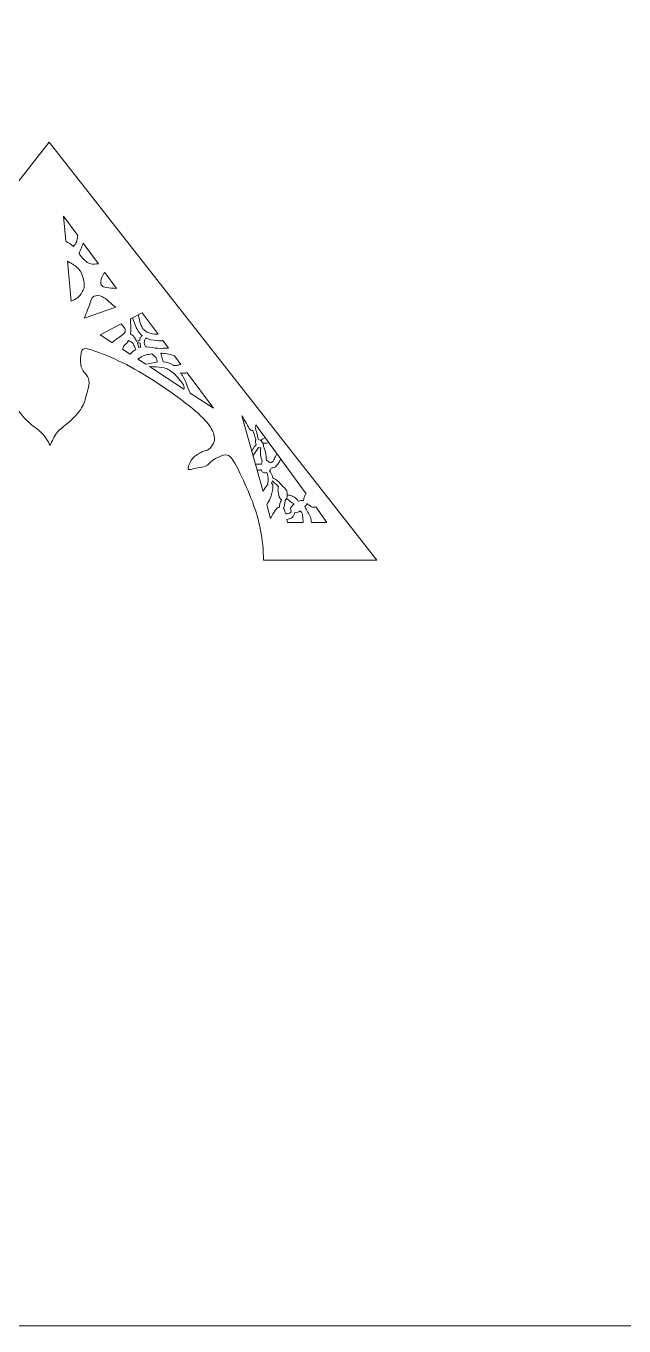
# Model space of a CAD drawing. Header units: centimetres. Extents: x -61 to 61, y -26 to 26.
# Drawn here: x 24.49 to 26.343, y -12.531 to -8.502 of the extents above; entities that cross this region are included whole.
import ezdxf

# ---------------------------------------------------------------- set-up
doc = ezdxf.new("R2010")
doc.units = ezdxf.units.CM
doc.header["$MEASUREMENT"] = 0
doc.layers.add('layer 1', color=7, linetype='Continuous')

msp = doc.modelspace()

# ---------------------------------------------------------------- linework, layer by layer
at = {"layer": 'layer 1', "color": 242, "lineweight": 9}
for points, knots in [([(24.49175, -4.98337), (24.49175, -4.98337), (21.06007, -9.36096), (21.06007, -9.36096), (21.06007, -9.36096), (21.06007, -9.36096), (18.26633, -10.98881), (18.26633, -10.98881), (18.26633, -10.98881), (18.26633, -10.98881), (22.44592, -10.93379), (22.44592, -10.93379), (22.44592, -10.93379), (22.44592, -10.93379), (22.51053, -10.8953), (22.51053, -10.8953), (22.51053, -10.8953), (22.51053, -10.8953), (22.45072, -10.85062), (22.45072, -10.85062), (22.45072, -10.85062), (22.45072, -10.85062), (22.1125, -10.8506), (22.1125, -10.8506), (22.1125, -10.8506), (22.1125, -10.8506), (22.12349, -9.84967), (22.12349, -9.84967), (22.12349, -9.84967), (22.12349, -9.84967), (22.2376, -9.84829), (22.2376, -9.84829), (22.2376, -9.84829), (22.2376, -9.84829), (22.24035, -9.78779), (22.24035, -9.78779), (22.24035, -9.78779), (22.24035, -9.78779), (22.33797, -9.78917), (22.33797, -9.78917), (22.33797, -9.78917), (22.33797, -9.78917), (22.38059, -9.81804), (22.38059, -9.81804), (22.38059, -9.81804), (22.38059, -9.81804), (22.48508, -9.81529), (22.48508, -9.81529), (22.48508, -9.81529), (22.48508, -9.81529), (22.57307, -9.76442), (22.57307, -9.76442), (22.57307, -9.76442), (22.57307, -9.76442), (22.49196, -9.69155), (22.49196, -9.69155), (22.49196, -9.69155), (22.49196, -9.69155), (22.39846, -9.69292), (22.39846, -9.69292), (22.39846, -9.69292), (22.39846, -9.69292), (22.34622, -9.71767), (22.34622, -9.71767), (22.34622, -9.71767), (22.34622, -9.71767), (22.24172, -9.71767), (22.24172, -9.71767), (22.24172, -9.71767), (22.24172, -9.71767), (22.24999, -9.24333), (22.24999, -9.24333)], [0, 0, 0, 0, 0.0526316, 0.0526316, 0.0526316, 0.0526316, 0.1052632, 0.1052632, 0.1052632, 0.1052632, 0.1578947, 0.1578947, 0.1578947, 0.1578947, 0.2105263, 0.2105263, 0.2105263, 0.2105263, 0.2631579, 0.2631579, 0.2631579, 0.2631579, 0.3157895, 0.3157895, 0.3157895, 0.3157895, 0.3684211, 0.3684211, 0.3684211, 0.3684211, 0.4210526, 0.4210526, 0.4210526, 0.4210526, 0.4736842, 0.4736842, 0.4736842, 0.4736842, 0.5263158, 0.5263158, 0.5263158, 0.5263158, 0.5789474, 0.5789474, 0.5789474, 0.5789474, 0.6315789, 0.6315789, 0.6315789, 0.6315789, 0.6842105, 0.6842105, 0.6842105, 0.6842105, 0.7368421, 0.7368421, 0.7368421, 0.7368421, 0.7894737, 0.7894737, 0.7894737, 0.7894737, 0.8421053, 0.8421053, 0.8421053, 0.8421053, 0.8947368, 0.8947368, 0.8947368, 0.8947368, 1, 1, 1, 1]), ([(24.49175, -4.98337), (24.49175, -4.98337), (27.92343, -9.36096), (27.92343, -9.36096), (27.92343, -9.36096), (27.92343, -9.36096), (30.71717, -10.98881), (30.71717, -10.98881), (30.71717, -10.98881), (30.71717, -10.98881), (26.53758, -10.93379), (26.53758, -10.93379), (26.53758, -10.93379), (26.53758, -10.93379), (26.47297, -10.8953), (26.47297, -10.8953), (26.47297, -10.8953), (26.47297, -10.8953), (26.53278, -10.85062), (26.53278, -10.85062), (26.53278, -10.85062), (26.53278, -10.85062), (26.871, -10.8506), (26.871, -10.8506), (26.871, -10.8506), (26.871, -10.8506), (26.86001, -9.84967), (26.86001, -9.84967), (26.86001, -9.84967), (26.86001, -9.84967), (26.7459, -9.84829), (26.7459, -9.84829), (26.7459, -9.84829), (26.7459, -9.84829), (26.74315, -9.78779), (26.74315, -9.78779), (26.74315, -9.78779), (26.74315, -9.78779), (26.64553, -9.78917), (26.64553, -9.78917), (26.64553, -9.78917), (26.64553, -9.78917), (26.60291, -9.81804), (26.60291, -9.81804), (26.60291, -9.81804), (26.60291, -9.81804), (26.49842, -9.81529), (26.49842, -9.81529), (26.49842, -9.81529), (26.49842, -9.81529), (26.41043, -9.76442), (26.41043, -9.76442), (26.41043, -9.76442), (26.41043, -9.76442), (26.49155, -9.69155), (26.49155, -9.69155), (26.49155, -9.69155), (26.49155, -9.69155), (26.58504, -9.69292), (26.58504, -9.69292), (26.58504, -9.69292), (26.58504, -9.69292), (26.63728, -9.71767), (26.63728, -9.71767), (26.63728, -9.71767), (26.63728, -9.71767), (26.74178, -9.71767), (26.74178, -9.71767), (26.74178, -9.71767), (26.74178, -9.71767), (26.73351, -9.24333), (26.73351, -9.24333)], [0, 0, 0, 0, 0.0526316, 0.0526316, 0.0526316, 0.0526316, 0.1052632, 0.1052632, 0.1052632, 0.1052632, 0.1578947, 0.1578947, 0.1578947, 0.1578947, 0.2105263, 0.2105263, 0.2105263, 0.2105263, 0.2631579, 0.2631579, 0.2631579, 0.2631579, 0.3157895, 0.3157895, 0.3157895, 0.3157895, 0.3684211, 0.3684211, 0.3684211, 0.3684211, 0.4210526, 0.4210526, 0.4210526, 0.4210526, 0.4736842, 0.4736842, 0.4736842, 0.4736842, 0.5263158, 0.5263158, 0.5263158, 0.5263158, 0.5789474, 0.5789474, 0.5789474, 0.5789474, 0.6315789, 0.6315789, 0.6315789, 0.6315789, 0.6842105, 0.6842105, 0.6842105, 0.6842105, 0.7368421, 0.7368421, 0.7368421, 0.7368421, 0.7894737, 0.7894737, 0.7894737, 0.7894737, 0.8421053, 0.8421053, 0.8421053, 0.8421053, 0.8947368, 0.8947368, 0.8947368, 0.8947368, 1, 1, 1, 1]), ([(22.24999, -9.24333), (22.26465, -9.13792), (22.27931, -9.03251), (22.30498, -8.93214), (22.30498, -8.93214), (22.33064, -8.83178), (22.3673, -8.73645), (22.40947, -8.63746), (22.40947, -8.63746), (22.45163, -8.53847), (22.4993, -8.43582), (22.53596, -8.3689), (22.53596, -8.3689), (22.57262, -8.302), (22.59828, -8.27083), (22.62578, -8.26166), (22.62578, -8.26166), (22.65328, -8.2525), (22.68261, -8.26533), (22.71011, -8.27816), (22.71011, -8.27816), (22.73761, -8.291), (22.76327, -8.30383), (22.78619, -8.32216), (22.78619, -8.32216), (22.8091, -8.34049), (22.82927, -8.36432), (22.85402, -8.37624), (22.85402, -8.37624), (22.87876, -8.38815), (22.90809, -8.38815), (22.93926, -8.39457), (22.93926, -8.39457), (22.97042, -8.40099), (23.00342, -8.41382), (23.02084, -8.41382), (23.02084, -8.41382), (23.03825, -8.41382), (23.04008, -8.40099), (23.03367, -8.37807), (23.03367, -8.37807), (23.02725, -8.35516), (23.01258, -8.32216), (22.98692, -8.29374), (22.98692, -8.29374), (22.96125, -8.26533), (22.92459, -8.2415), (22.89435, -8.22867), (22.89435, -8.22867), (22.8641, -8.21584), (22.84026, -8.214), (22.8201, -8.20025), (22.8201, -8.20025), (22.79993, -8.1865), (22.78343, -8.16084), (22.77244, -8.13793), (22.77244, -8.13793), (22.76144, -8.11501), (22.75594, -8.09485), (22.76327, -8.06093), (22.76327, -8.06093), (22.77061, -8.02702), (22.79077, -7.97935), (22.83843, -7.92161), (22.83843, -7.92161), (22.88609, -7.86386), (22.96125, -7.79604), (23.06391, -7.7163), (23.06391, -7.7163), (23.16657, -7.63656), (23.29673, -7.5449), (23.41955, -7.46699), (23.41955, -7.46699), (23.54237, -7.38908), (23.65786, -7.32491), (23.76876, -7.27267), (23.76876, -7.27267), (23.87967, -7.22043), (23.98599, -7.1801), (24.05015, -7.15993), (24.05015, -7.15993), (24.11431, -7.13977), (24.13631, -7.13977), (24.14915, -7.16543), (24.14915, -7.16543), (24.16198, -7.1911), (24.16564, -7.24242), (24.16381, -7.28276), (24.16381, -7.28276), (24.16198, -7.32308), (24.15465, -7.35241), (24.13723, -7.379), (24.13723, -7.379), (24.11982, -7.40558), (24.09232, -7.42941), (24.08132, -7.45874), (24.08132, -7.45874), (24.07032, -7.48807), (24.07582, -7.5229), (24.08224, -7.55223), (24.08224, -7.55223), (24.08865, -7.58156), (24.09598, -7.60539), (24.10424, -7.63931), (24.10424, -7.63931), (24.11248, -7.67322), (24.12165, -7.71721), (24.15341, -7.77015), (24.15341, -7.77015), (24.18518, -7.82309), (24.23953, -7.88498), (24.28818, -7.92824), (24.28818, -7.92824), (24.33683, -7.9715), (24.37976, -7.99613), (24.41446, -8.0321), (24.41446, -8.0321), (24.44915, -8.06807), (24.47559, -8.11536), (24.50204, -8.16266)], [0, 0, 0, 0, 0.0322581, 0.0322581, 0.0322581, 0.0322581, 0.0645161, 0.0645161, 0.0645161, 0.0645161, 0.0967742, 0.0967742, 0.0967742, 0.0967742, 0.1290323, 0.1290323, 0.1290323, 0.1290323, 0.1612903, 0.1612903, 0.1612903, 0.1612903, 0.1935484, 0.1935484, 0.1935484, 0.1935484, 0.2258065, 0.2258065, 0.2258065, 0.2258065, 0.2580645, 0.2580645, 0.2580645, 0.2580645, 0.2903226, 0.2903226, 0.2903226, 0.2903226, 0.3225806, 0.3225806, 0.3225806, 0.3225806, 0.3548387, 0.3548387, 0.3548387, 0.3548387, 0.3870968, 0.3870968, 0.3870968, 0.3870968, 0.4193548, 0.4193548, 0.4193548, 0.4193548, 0.4516129, 0.4516129, 0.4516129, 0.4516129, 0.483871, 0.483871, 0.483871, 0.483871, 0.516129, 0.516129, 0.516129, 0.516129, 0.5483871, 0.5483871, 0.5483871, 0.5483871, 0.5806452, 0.5806452, 0.5806452, 0.5806452, 0.6129032, 0.6129032, 0.6129032, 0.6129032, 0.6451613, 0.6451613, 0.6451613, 0.6451613, 0.6774194, 0.6774194, 0.6774194, 0.6774194, 0.7096774, 0.7096774, 0.7096774, 0.7096774, 0.7419355, 0.7419355, 0.7419355, 0.7419355, 0.7741935, 0.7741935, 0.7741935, 0.7741935, 0.8064516, 0.8064516, 0.8064516, 0.8064516, 0.8387097, 0.8387097, 0.8387097, 0.8387097, 0.8709677, 0.8709677, 0.8709677, 0.8709677, 0.9032258, 0.9032258, 0.9032258, 0.9032258, 0.9354839, 0.9354839, 0.9354839, 0.9354839, 1, 1, 1, 1]), ([(26.73351, -9.24333), (26.71885, -9.13792), (26.70419, -9.03251), (26.67852, -8.93214), (26.67852, -8.93214), (26.65286, -8.83178), (26.6162, -8.73645), (26.57403, -8.63746), (26.57403, -8.63746), (26.53187, -8.53847), (26.4842, -8.43582), (26.44754, -8.3689), (26.44754, -8.3689), (26.41088, -8.302), (26.38522, -8.27083), (26.35772, -8.26166), (26.35772, -8.26166), (26.33022, -8.2525), (26.30089, -8.26533), (26.27339, -8.27816), (26.27339, -8.27816), (26.24589, -8.291), (26.22023, -8.30383), (26.19731, -8.32216), (26.19731, -8.32216), (26.1744, -8.34049), (26.15423, -8.36432), (26.12948, -8.37624), (26.12948, -8.37624), (26.10474, -8.38815), (26.07541, -8.38815), (26.04424, -8.39457), (26.04424, -8.39457), (26.01308, -8.40099), (25.98008, -8.41382), (25.96266, -8.41382), (25.96266, -8.41382), (25.94525, -8.41382), (25.94342, -8.40099), (25.94983, -8.37807), (25.94983, -8.37807), (25.95625, -8.35516), (25.97092, -8.32216), (25.99658, -8.29374), (25.99658, -8.29374), (26.02225, -8.26533), (26.05891, -8.2415), (26.08915, -8.22867), (26.08915, -8.22867), (26.1194, -8.21584), (26.14324, -8.214), (26.1634, -8.20025), (26.1634, -8.20025), (26.18357, -8.1865), (26.20007, -8.16084), (26.21106, -8.13793), (26.21106, -8.13793), (26.22206, -8.11501), (26.22756, -8.09485), (26.22023, -8.06093), (26.22023, -8.06093), (26.2129, -8.02702), (26.19273, -7.97935), (26.14507, -7.92161), (26.14507, -7.92161), (26.09741, -7.86386), (26.02225, -7.79604), (25.91959, -7.7163), (25.91959, -7.7163), (25.81693, -7.63656), (25.68677, -7.5449), (25.56395, -7.46699), (25.56395, -7.46699), (25.44113, -7.38908), (25.32564, -7.32491), (25.21474, -7.27267), (25.21474, -7.27267), (25.10383, -7.22043), (24.99751, -7.1801), (24.93335, -7.15993), (24.93335, -7.15993), (24.86919, -7.13977), (24.84719, -7.13977), (24.83435, -7.16543), (24.83435, -7.16543), (24.82152, -7.1911), (24.81786, -7.24242), (24.81969, -7.28276), (24.81969, -7.28276), (24.82152, -7.32308), (24.82885, -7.35241), (24.84627, -7.379), (24.84627, -7.379), (24.86369, -7.40558), (24.89118, -7.42941), (24.90218, -7.45874), (24.90218, -7.45874), (24.91318, -7.48807), (24.90768, -7.5229), (24.90126, -7.55223), (24.90126, -7.55223), (24.89485, -7.58156), (24.88752, -7.60539), (24.87926, -7.63931), (24.87926, -7.63931), (24.87102, -7.67322), (24.86185, -7.71721), (24.82999, -7.76809), (24.82999, -7.76809), (24.79813, -7.81895), (24.74358, -7.87669), (24.69454, -7.91973), (24.69454, -7.91973), (24.64551, -7.96276), (24.60199, -7.99108), (24.57082, -8.02912), (24.57082, -8.02912), (24.53966, -8.06716), (24.52086, -8.11491), (24.50204, -8.16266)], [0, 0, 0, 0, 0.0322581, 0.0322581, 0.0322581, 0.0322581, 0.0645161, 0.0645161, 0.0645161, 0.0645161, 0.0967742, 0.0967742, 0.0967742, 0.0967742, 0.1290323, 0.1290323, 0.1290323, 0.1290323, 0.1612903, 0.1612903, 0.1612903, 0.1612903, 0.1935484, 0.1935484, 0.1935484, 0.1935484, 0.2258065, 0.2258065, 0.2258065, 0.2258065, 0.2580645, 0.2580645, 0.2580645, 0.2580645, 0.2903226, 0.2903226, 0.2903226, 0.2903226, 0.3225806, 0.3225806, 0.3225806, 0.3225806, 0.3548387, 0.3548387, 0.3548387, 0.3548387, 0.3870968, 0.3870968, 0.3870968, 0.3870968, 0.4193548, 0.4193548, 0.4193548, 0.4193548, 0.4516129, 0.4516129, 0.4516129, 0.4516129, 0.483871, 0.483871, 0.483871, 0.483871, 0.516129, 0.516129, 0.516129, 0.516129, 0.5483871, 0.5483871, 0.5483871, 0.5483871, 0.5806452, 0.5806452, 0.5806452, 0.5806452, 0.6129032, 0.6129032, 0.6129032, 0.6129032, 0.6451613, 0.6451613, 0.6451613, 0.6451613, 0.6774194, 0.6774194, 0.6774194, 0.6774194, 0.7096774, 0.7096774, 0.7096774, 0.7096774, 0.7419355, 0.7419355, 0.7419355, 0.7419355, 0.7741935, 0.7741935, 0.7741935, 0.7741935, 0.8064516, 0.8064516, 0.8064516, 0.8064516, 0.8387097, 0.8387097, 0.8387097, 0.8387097, 0.8709677, 0.8709677, 0.8709677, 0.8709677, 0.9032258, 0.9032258, 0.9032258, 0.9032258, 0.9354839, 0.9354839, 0.9354839, 0.9354839, 1, 1, 1, 1]), ([(24.65006, -9.15205), (24.65006, -9.15205), (24.6057, -9.0917), (24.6057, -9.0917), (24.6057, -9.0917), (24.6057, -9.0917), (24.61264, -9.16956), (24.61264, -9.16956)], [0, 0, 0, 0, 0.3333333, 0.3333333, 0.3333333, 0.3333333, 1, 1, 1, 1]), ([(24.78466, -9.4252), (24.78466, -9.4252), (24.71958, -9.45937), (24.71958, -9.45937), (24.71958, -9.45937), (24.71958, -9.45937), (24.75589, -9.4829), (24.75589, -9.4829)], [0, 0, 0, 0, 0.3333333, 0.3333333, 0.3333333, 0.3333333, 1, 1, 1, 1]), ([(24.89891, -9.45686), (24.89891, -9.45686), (24.84973, -9.39104), (24.84973, -9.39104), (24.84973, -9.39104), (24.84973, -9.39104), (24.81304, -9.4103), (24.81304, -9.4103)], [0, 0, 0, 0, 0.3333333, 0.3333333, 0.3333333, 0.3333333, 1, 1, 1, 1]), ([(23.89864, -10.1225), (23.90298, -10.09131), (23.90731, -10.06013), (23.91491, -10.03044), (23.91491, -10.03044), (23.9225, -10.00075), (23.93334, -9.97255), (23.94582, -9.94327), (23.94582, -9.94327), (23.95829, -9.91399), (23.97239, -9.88362), (23.98323, -9.86383), (23.98323, -9.86383), (23.99408, -9.84403), (24.00167, -9.83481), (24.0098, -9.8321), (24.0098, -9.8321), (24.01794, -9.82939), (24.02662, -9.83319), (24.03475, -9.83698), (24.03475, -9.83698), (24.04288, -9.84078), (24.05048, -9.84457), (24.05726, -9.85), (24.05726, -9.85), (24.06403, -9.85542), (24.07, -9.86247), (24.07732, -9.866), (24.07732, -9.866), (24.08464, -9.86952), (24.09332, -9.86952), (24.10254, -9.87142), (24.10254, -9.87142), (24.11175, -9.87332), (24.12152, -9.87711), (24.12667, -9.87711), (24.12667, -9.87711), (24.13182, -9.87711), (24.13236, -9.87332), (24.13046, -9.86654), (24.13046, -9.86654), (24.12857, -9.85976), (24.12423, -9.85), (24.11664, -9.84159), (24.11664, -9.84159), (24.10904, -9.83319), (24.0982, -9.82614), (24.08925, -9.82234), (24.08925, -9.82234), (24.0803, -9.81855), (24.07325, -9.818), (24.06729, -9.81394), (24.06729, -9.81394), (24.06132, -9.80987), (24.05644, -9.80228), (24.05319, -9.7955), (24.05319, -9.7955), (24.04993, -9.78872), (24.04831, -9.78276), (24.05048, -9.77272), (24.05048, -9.77272), (24.05265, -9.76269), (24.05861, -9.74859), (24.07271, -9.73151), (24.07271, -9.73151), (24.08681, -9.71443), (24.10904, -9.69436), (24.13941, -9.67077), (24.13941, -9.67077), (24.16978, -9.64718), (24.20828, -9.62007), (24.24461, -9.59702), (24.24461, -9.59702), (24.28095, -9.57398), (24.31511, -9.555), (24.34792, -9.53954), (24.34792, -9.53954), (24.38073, -9.52409), (24.41218, -9.51216), (24.43116, -9.50619), (24.43116, -9.50619), (24.45014, -9.50023), (24.45665, -9.50023), (24.46044, -9.50782), (24.46044, -9.50782), (24.46424, -9.51541), (24.46532, -9.53059), (24.46478, -9.54252), (24.46478, -9.54252), (24.46424, -9.55445), (24.46207, -9.56313), (24.45692, -9.57099), (24.45692, -9.57099), (24.45177, -9.57886), (24.44363, -9.58591), (24.44038, -9.59458), (24.44038, -9.59458), (24.43712, -9.60326), (24.43875, -9.61356), (24.44065, -9.62224), (24.44065, -9.62224), (24.44255, -9.63092), (24.44472, -9.63797), (24.44716, -9.648), (24.44716, -9.648), (24.4496, -9.65803), (24.45231, -9.67104), (24.4617, -9.68671), (24.4617, -9.68671), (24.4711, -9.70237), (24.48718, -9.72067), (24.50157, -9.73347), (24.50157, -9.73347), (24.51596, -9.74627), (24.52866, -9.75355), (24.53893, -9.76419), (24.53893, -9.76419), (24.54919, -9.77483), (24.55701, -9.78882), (24.56484, -9.80282)], [0, 0, 0, 0, 0.0322581, 0.0322581, 0.0322581, 0.0322581, 0.0645161, 0.0645161, 0.0645161, 0.0645161, 0.0967742, 0.0967742, 0.0967742, 0.0967742, 0.1290323, 0.1290323, 0.1290323, 0.1290323, 0.1612903, 0.1612903, 0.1612903, 0.1612903, 0.1935484, 0.1935484, 0.1935484, 0.1935484, 0.2258065, 0.2258065, 0.2258065, 0.2258065, 0.2580645, 0.2580645, 0.2580645, 0.2580645, 0.2903226, 0.2903226, 0.2903226, 0.2903226, 0.3225806, 0.3225806, 0.3225806, 0.3225806, 0.3548387, 0.3548387, 0.3548387, 0.3548387, 0.3870968, 0.3870968, 0.3870968, 0.3870968, 0.4193548, 0.4193548, 0.4193548, 0.4193548, 0.4516129, 0.4516129, 0.4516129, 0.4516129, 0.483871, 0.483871, 0.483871, 0.483871, 0.516129, 0.516129, 0.516129, 0.516129, 0.5483871, 0.5483871, 0.5483871, 0.5483871, 0.5806452, 0.5806452, 0.5806452, 0.5806452, 0.6129032, 0.6129032, 0.6129032, 0.6129032, 0.6451613, 0.6451613, 0.6451613, 0.6451613, 0.6774194, 0.6774194, 0.6774194, 0.6774194, 0.7096774, 0.7096774, 0.7096774, 0.7096774, 0.7419355, 0.7419355, 0.7419355, 0.7419355, 0.7741935, 0.7741935, 0.7741935, 0.7741935, 0.8064516, 0.8064516, 0.8064516, 0.8064516, 0.8387097, 0.8387097, 0.8387097, 0.8387097, 0.8709677, 0.8709677, 0.8709677, 0.8709677, 0.9032258, 0.9032258, 0.9032258, 0.9032258, 0.9354839, 0.9354839, 0.9354839, 0.9354839, 1, 1, 1, 1]), ([(25.22494, -10.1225), (25.2206, -10.09131), (25.21627, -10.06013), (25.20867, -10.03044), (25.20867, -10.03044), (25.20108, -10.00075), (25.19024, -9.97255), (25.17777, -9.94327), (25.17777, -9.94327), (25.16529, -9.91399), (25.15119, -9.88362), (25.14035, -9.86383), (25.14035, -9.86383), (25.1295, -9.84403), (25.12191, -9.83481), (25.11378, -9.8321), (25.11378, -9.8321), (25.10564, -9.82939), (25.09697, -9.83319), (25.08883, -9.83698), (25.08883, -9.83698), (25.0807, -9.84078), (25.0731, -9.84457), (25.06632, -9.85), (25.06632, -9.85), (25.05955, -9.85542), (25.05358, -9.86247), (25.04626, -9.866), (25.04626, -9.866), (25.03894, -9.86952), (25.03026, -9.86952), (25.02104, -9.87142), (25.02104, -9.87142), (25.01183, -9.87332), (25.00206, -9.87711), (24.99691, -9.87711), (24.99691, -9.87711), (24.99176, -9.87711), (24.99122, -9.87332), (24.99312, -9.86654), (24.99312, -9.86654), (24.99502, -9.85976), (24.99935, -9.85), (25.00695, -9.84159), (25.00695, -9.84159), (25.01454, -9.83319), (25.02538, -9.82614), (25.03433, -9.82234), (25.03433, -9.82234), (25.04328, -9.81855), (25.05033, -9.818), (25.05629, -9.81394), (25.05629, -9.81394), (25.06226, -9.80987), (25.06714, -9.80228), (25.07039, -9.7955), (25.07039, -9.7955), (25.07365, -9.78872), (25.07527, -9.78276), (25.0731, -9.77272), (25.0731, -9.77272), (25.07093, -9.76269), (25.06497, -9.74859), (25.05087, -9.73151), (25.05087, -9.73151), (25.03677, -9.71443), (25.01454, -9.69436), (24.98417, -9.67077), (24.98417, -9.67077), (24.9538, -9.64718), (24.9153, -9.62007), (24.87897, -9.59702), (24.87897, -9.59702), (24.84263, -9.57398), (24.80847, -9.555), (24.77566, -9.53954), (24.77566, -9.53954), (24.74285, -9.52409), (24.7114, -9.51216), (24.69242, -9.50619), (24.69242, -9.50619), (24.67344, -9.50023), (24.66693, -9.50023), (24.66314, -9.50782), (24.66314, -9.50782), (24.65934, -9.51541), (24.65826, -9.53059), (24.6588, -9.54252), (24.6588, -9.54252), (24.65934, -9.55445), (24.66151, -9.56313), (24.66666, -9.57099), (24.66666, -9.57099), (24.67182, -9.57886), (24.67995, -9.58591), (24.6832, -9.59458), (24.6832, -9.59458), (24.68646, -9.60326), (24.68483, -9.61356), (24.68293, -9.62224), (24.68293, -9.62224), (24.68103, -9.63092), (24.67886, -9.63797), (24.67642, -9.648), (24.67642, -9.648), (24.67398, -9.65803), (24.67127, -9.67104), (24.66185, -9.68609), (24.66185, -9.68609), (24.65242, -9.70114), (24.63628, -9.71822), (24.62178, -9.73095), (24.62178, -9.73095), (24.60727, -9.74368), (24.5944, -9.75206), (24.58518, -9.76331), (24.58518, -9.76331), (24.57596, -9.77456), (24.5704, -9.78869), (24.56484, -9.80282)], [0, 0, 0, 0, 0.0322581, 0.0322581, 0.0322581, 0.0322581, 0.0645161, 0.0645161, 0.0645161, 0.0645161, 0.0967742, 0.0967742, 0.0967742, 0.0967742, 0.1290323, 0.1290323, 0.1290323, 0.1290323, 0.1612903, 0.1612903, 0.1612903, 0.1612903, 0.1935484, 0.1935484, 0.1935484, 0.1935484, 0.2258065, 0.2258065, 0.2258065, 0.2258065, 0.2580645, 0.2580645, 0.2580645, 0.2580645, 0.2903226, 0.2903226, 0.2903226, 0.2903226, 0.3225806, 0.3225806, 0.3225806, 0.3225806, 0.3548387, 0.3548387, 0.3548387, 0.3548387, 0.3870968, 0.3870968, 0.3870968, 0.3870968, 0.4193548, 0.4193548, 0.4193548, 0.4193548, 0.4516129, 0.4516129, 0.4516129, 0.4516129, 0.483871, 0.483871, 0.483871, 0.483871, 0.516129, 0.516129, 0.516129, 0.516129, 0.5483871, 0.5483871, 0.5483871, 0.5483871, 0.5806452, 0.5806452, 0.5806452, 0.5806452, 0.6129032, 0.6129032, 0.6129032, 0.6129032, 0.6451613, 0.6451613, 0.6451613, 0.6451613, 0.6774194, 0.6774194, 0.6774194, 0.6774194, 0.7096774, 0.7096774, 0.7096774, 0.7096774, 0.7419355, 0.7419355, 0.7419355, 0.7419355, 0.7741935, 0.7741935, 0.7741935, 0.7741935, 0.8064516, 0.8064516, 0.8064516, 0.8064516, 0.8387097, 0.8387097, 0.8387097, 0.8387097, 0.8709677, 0.8709677, 0.8709677, 0.8709677, 0.9032258, 0.9032258, 0.9032258, 0.9032258, 0.9354839, 0.9354839, 0.9354839, 0.9354839, 1, 1, 1, 1]), ([(24.99812, -9.6399), (24.99812, -9.6399), (25.07098, -9.68713), (25.07098, -9.68713), (25.07098, -9.68713), (25.07098, -9.68713), (24.98853, -9.57678), (24.98853, -9.57678)], [0, 0, 0, 0, 0.3333333, 0.3333333, 0.3333333, 0.3333333, 1, 1, 1, 1]), ([(25.3873, -9.99275), (25.3873, -9.99275), (25.42211, -10.04043), (25.42211, -10.04043), (25.42211, -10.04043), (25.42211, -10.04043), (25.37424, -10.04043), (25.37424, -10.04043)], [0, 0, 0, 0, 0.3333333, 0.3333333, 0.3333333, 0.3333333, 1, 1, 1, 1])]:
    msp.add_open_spline(points, degree=3, knots=knots, dxfattribs=at)
for points in [[(24.56179, -8.86233), (24.56179, -8.86233), (23.54664, -10.15729), (23.54664, -10.15729)], [(24.56179, -8.86233), (24.56179, -8.86233), (25.57694, -10.15729), (25.57694, -10.15729)], [(24.71395, -9.23898), (24.71395, -9.23898), (24.66692, -9.17499), (24.66692, -9.17499)], [(24.61817, -9.2316), (24.61817, -9.2316), (24.6292, -9.35534), (24.6292, -9.35534)], [(24.77011, -9.3154), (24.77011, -9.3154), (24.73397, -9.26623), (24.73397, -9.26623)], [(24.67034, -9.40809), (24.67034, -9.40809), (24.76843, -9.37413), (24.76843, -9.37413)], [(24.78862, -9.50411), (24.78862, -9.50411), (24.8122, -9.5194), (24.8122, -9.5194)], [(24.93144, -9.50039), (24.93144, -9.50039), (24.91361, -9.47653), (24.91361, -9.47653)], [(24.83644, -9.53511), (24.83644, -9.53511), (24.86044, -9.55067), (24.86044, -9.55067)], [(24.96925, -9.55098), (24.96925, -9.55098), (24.94946, -9.5245), (24.94946, -9.5245)], [(24.87184, -9.55805), (24.87184, -9.55805), (24.979, -9.62751), (24.979, -9.62751)], [(25.22415, -9.94449), (25.22415, -9.94449), (25.15854, -9.7108), (25.15854, -9.7108)], [(25.20183, -9.73868), (25.20183, -9.73868), (25.35729, -9.95164), (25.35729, -9.95164)], [(25.24769, -10.02832), (25.24769, -10.02832), (25.23562, -9.98532), (25.23562, -9.98532)], [(25.34867, -10.04043), (25.34867, -10.04043), (25.29992, -10.04043), (25.29992, -10.04043)], [(25.22555, -10.15729), (25.22555, -10.15729), (25.22494, -10.1225), (25.22494, -10.1225)]]:
    msp.add_open_spline(points, degree=3, dxfattribs=at)
at = {"layer": 'layer 1', "color": 250, "lineweight": 9}
for points in [[(24.63641, -9.18522), (24.62949, -9.17872), (24.62107, -9.17414), (24.61264, -9.16956)], [(24.82959, -9.50458), (24.8238, -9.50868), (24.818, -9.51404), (24.8122, -9.5194)], [(24.83189, -9.47901), (24.83541, -9.47844), (24.83893, -9.47787), (24.84245, -9.4773)], [(24.83447, -9.48466), (24.83617, -9.48884), (24.83783, -9.49393), (24.83949, -9.49902)], [(24.83447, -9.48466), (24.83739, -9.48469), (24.84032, -9.48472), (24.84325, -9.48475)], [(24.84529, -9.49729), (24.84334, -9.4977), (24.84141, -9.49827), (24.83949, -9.49902)], [(24.86044, -9.55067), (24.87278, -9.5481), (24.88513, -9.54554), (24.89639, -9.54422)], [(25.19985, -9.74542), (25.20136, -9.74245), (25.2016, -9.74057), (25.20183, -9.73868)], [(25.19985, -9.74542), (25.20304, -9.75785), (25.20623, -9.77028), (25.20942, -9.78271)], [(25.20202, -9.7852), (25.20046, -9.78854), (25.20091, -9.79491), (25.20322, -9.80026)], [(25.20988, -9.80821), (25.21206, -9.80943), (25.21451, -9.81), (25.21683, -9.81001)], [(25.22165, -9.85191), (25.22109, -9.85408), (25.22029, -9.85712), (25.21961, -9.86054)], [(25.24629, -9.8562), (25.243, -9.85256), (25.23821, -9.85006), (25.2345, -9.84852)], [(25.24457, -9.8803), (25.24662, -9.87807), (25.24817, -9.87535), (25.24912, -9.87251)], [(25.25297, -9.91221), (25.25228, -9.91465), (25.25141, -9.91714), (25.25055, -9.91963)], [(25.25297, -9.91221), (25.25942, -9.91819), (25.26588, -9.92418), (25.27234, -9.93017)], [(25.35366, -9.99253), (25.35725, -9.98839), (25.35899, -9.98493), (25.35933, -9.98158)], [(25.22555, -10.15729), (25.22555, -10.15729), (25.57694, -10.15729), (25.57694, -10.15729)], [(24.33114, -12.53055), (24.33114, -12.53055), (27.25969, -12.53055), (27.25969, -12.53055)]]:
    msp.add_open_spline(points, degree=3, dxfattribs=at)
for points, knots in [([(24.63641, -9.18522), (24.6399, -9.18133), (24.64338, -9.17744), (24.64565, -9.17191), (24.64565, -9.17191), (24.64793, -9.16638), (24.64899, -9.15922), (24.65006, -9.15206)], [0, 0, 0, 0, 0.3333333, 0.3333333, 0.3333333, 0.3333333, 1, 1, 1, 1]), ([(24.65405, -9.20757), (24.65653, -9.20165), (24.65902, -9.19573), (24.66116, -9.1903), (24.66116, -9.1903), (24.66331, -9.18487), (24.66511, -9.17993), (24.66692, -9.175)], [0, 0, 0, 0, 0.3333333, 0.3333333, 0.3333333, 0.3333333, 1, 1, 1, 1]), ([(24.71395, -9.23898), (24.70569, -9.24022), (24.69742, -9.24145), (24.69004, -9.23963), (24.69004, -9.23963), (24.68265, -9.23781), (24.67615, -9.23293), (24.67032, -9.22723), (24.67032, -9.22723), (24.66449, -9.22154), (24.65933, -9.21503), (24.65405, -9.20757)], [0, 0, 0, 0, 0.25, 0.25, 0.25, 0.25, 0.5, 0.5, 0.5, 0.5, 1, 1, 1, 1]), ([(24.6292, -9.35534), (24.63705, -9.35182), (24.64491, -9.34829), (24.65155, -9.34233), (24.65155, -9.34233), (24.65819, -9.33636), (24.66361, -9.32796), (24.66673, -9.32132), (24.66673, -9.32132), (24.66985, -9.31467), (24.67066, -9.30979), (24.67026, -9.30356), (24.67026, -9.30356), (24.66985, -9.29732), (24.66822, -9.28973), (24.66592, -9.28119), (24.66592, -9.28119), (24.66361, -9.27265), (24.66063, -9.26316), (24.65256, -9.25473), (24.65256, -9.25473), (24.64449, -9.24631), (24.63133, -9.23895), (24.62475, -9.23528), (24.62475, -9.23528), (24.61817, -9.2316), (24.61817, -9.2316), (24.61817, -9.2316)], [0, 0, 0, 0, 0.125, 0.125, 0.125, 0.125, 0.25, 0.25, 0.25, 0.25, 0.375, 0.375, 0.375, 0.375, 0.5, 0.5, 0.5, 0.5, 0.625, 0.625, 0.625, 0.625, 0.75, 0.75, 0.75, 0.75, 1, 1, 1, 1]), ([(24.77011, -9.3154), (24.75899, -9.31489), (24.74787, -9.31437), (24.73939, -9.31317), (24.73939, -9.31317), (24.73092, -9.31196), (24.72509, -9.31007), (24.72279, -9.30437), (24.72279, -9.30437), (24.72048, -9.29868), (24.7217, -9.28919), (24.72415, -9.2822), (24.72415, -9.2822), (24.7266, -9.27521), (24.73029, -9.27072), (24.73397, -9.26623)], [0, 0, 0, 0, 0.2, 0.2, 0.2, 0.2, 0.4, 0.4, 0.4, 0.4, 0.6, 0.6, 0.6, 0.6, 1, 1, 1, 1]), ([(24.67034, -9.40809), (24.6737, -9.4), (24.67706, -9.39191), (24.68064, -9.3823), (24.68064, -9.3823), (24.68422, -9.3727), (24.68802, -9.36158), (24.69086, -9.35385), (24.69086, -9.35385), (24.69371, -9.34613), (24.69561, -9.34179), (24.7013, -9.33948), (24.7013, -9.33948), (24.707, -9.33718), (24.71649, -9.33691), (24.72625, -9.34152), (24.72625, -9.34152), (24.73601, -9.34613), (24.74604, -9.35562), (24.75312, -9.36187), (24.75312, -9.36187), (24.76019, -9.36811), (24.76431, -9.37112), (24.76843, -9.37413)], [0, 0, 0, 0, 0.1428571, 0.1428571, 0.1428571, 0.1428571, 0.2857143, 0.2857143, 0.2857143, 0.2857143, 0.4285714, 0.4285714, 0.4285714, 0.4285714, 0.5714286, 0.5714286, 0.5714286, 0.5714286, 0.7142857, 0.7142857, 0.7142857, 0.7142857, 1, 1, 1, 1]), ([(24.78466, -9.4252), (24.78901, -9.43035), (24.79336, -9.43549), (24.79553, -9.4401), (24.79553, -9.4401), (24.79771, -9.4447), (24.79771, -9.44877), (24.79473, -9.45297), (24.79473, -9.45297), (24.79174, -9.45717), (24.78578, -9.46151), (24.78022, -9.46545), (24.78022, -9.46545), (24.77466, -9.46938), (24.76951, -9.4729), (24.76573, -9.47588), (24.76573, -9.47588), (24.76194, -9.47885), (24.75953, -9.48127), (24.7581, -9.48234), (24.7581, -9.48234), (24.75667, -9.48341), (24.75622, -9.48311), (24.75577, -9.48282)], [0, 0, 0, 0, 0.1428571, 0.1428571, 0.1428571, 0.1428571, 0.2857143, 0.2857143, 0.2857143, 0.2857143, 0.4285714, 0.4285714, 0.4285714, 0.4285714, 0.5714286, 0.5714286, 0.5714286, 0.5714286, 0.7142857, 0.7142857, 0.7142857, 0.7142857, 1, 1, 1, 1]), ([(24.81304, -9.4103), (24.81389, -9.42448), (24.81475, -9.43866), (24.81409, -9.45022), (24.81409, -9.45022), (24.81395, -9.4528), (24.81372, -9.45524), (24.81343, -9.45756)], [0, 0, 0, 0, 0.3333333, 0.3333333, 0.3333333, 0.3333333, 1, 1, 1, 1]), ([(24.81948, -9.40692), (24.8247, -9.42169), (24.82991, -9.43645), (24.8374, -9.44776), (24.8374, -9.44776), (24.84109, -9.45334), (24.84534, -9.45809), (24.85015, -9.46201)], [0, 0, 0, 0, 0.3333333, 0.3333333, 0.3333333, 0.3333333, 1, 1, 1, 1]), ([(24.83682, -9.39782), (24.83951, -9.40748), (24.8422, -9.41714), (24.8449, -9.42509), (24.8449, -9.42509), (24.8476, -9.43304), (24.85031, -9.43928), (24.85573, -9.44443), (24.85573, -9.44443), (24.86116, -9.44958), (24.86929, -9.45365), (24.87694, -9.45554), (24.87694, -9.45554), (24.88459, -9.45743), (24.89175, -9.45714), (24.89891, -9.45686)], [0, 0, 0, 0, 0.2, 0.2, 0.2, 0.2, 0.4, 0.4, 0.4, 0.4, 0.6, 0.6, 0.6, 0.6, 1, 1, 1, 1]), ([(24.81343, -9.45756), (24.81652, -9.45883), (24.81962, -9.4601), (24.82226, -9.46284), (24.82226, -9.46284), (24.82489, -9.46558), (24.82706, -9.46978), (24.82903, -9.47351), (24.82903, -9.47351), (24.83003, -9.47541), (24.83098, -9.47718), (24.83189, -9.47901)], [0, 0, 0, 0, 0.25, 0.25, 0.25, 0.25, 0.5, 0.5, 0.5, 0.5, 1, 1, 1, 1]), ([(24.85015, -9.46201), (24.84765, -9.46397), (24.84515, -9.46592), (24.84377, -9.46812), (24.84377, -9.46812), (24.84238, -9.47032), (24.84211, -9.47276), (24.84245, -9.4773)], [0, 0, 0, 0, 0.3333333, 0.3333333, 0.3333333, 0.3333333, 1, 1, 1, 1]), ([(24.80733, -9.47738), (24.8034, -9.48402), (24.79771, -9.48836), (24.7943, -9.49243), (24.7943, -9.49243), (24.79088, -9.4965), (24.78975, -9.50031), (24.78862, -9.50411)], [0, 0, 0, 0, 0.3333333, 0.3333333, 0.3333333, 0.3333333, 1, 1, 1, 1]), ([(24.80733, -9.47738), (24.81111, -9.47909), (24.81488, -9.48081), (24.81772, -9.48295), (24.81772, -9.48295), (24.82055, -9.4851), (24.82245, -9.48768), (24.82427, -9.49135), (24.82427, -9.49135), (24.8261, -9.49503), (24.82784, -9.4998), (24.82959, -9.50458)], [0, 0, 0, 0, 0.25, 0.25, 0.25, 0.25, 0.5, 0.5, 0.5, 0.5, 1, 1, 1, 1]), ([(24.84325, -9.48475), (24.84361, -9.48755), (24.84401, -9.49026), (24.84431, -9.49217), (24.84431, -9.49217), (24.84489, -9.49585), (24.84509, -9.49657), (24.84529, -9.49729)], [0, 0, 0, 0, 0.3333333, 0.3333333, 0.3333333, 0.3333333, 1, 1, 1, 1]), ([(24.86115, -9.46911), (24.85959, -9.47168), (24.85804, -9.47426), (24.85712, -9.47744), (24.85712, -9.47744), (24.85621, -9.48063), (24.85594, -9.48442), (24.85646, -9.48772), (24.85646, -9.48772), (24.85699, -9.49101), (24.85831, -9.4938), (24.85963, -9.4966)], [0, 0, 0, 0, 0.25, 0.25, 0.25, 0.25, 0.5, 0.5, 0.5, 0.5, 1, 1, 1, 1]), ([(24.93144, -9.50039), (24.92048, -9.50108), (24.90953, -9.50177), (24.89809, -9.50103), (24.89809, -9.50103), (24.88664, -9.50029), (24.87471, -9.49812), (24.86455, -9.49703), (24.86455, -9.49703), (24.86286, -9.49685), (24.86123, -9.4967), (24.85963, -9.4966)], [0, 0, 0, 0, 0.25, 0.25, 0.25, 0.25, 0.5, 0.5, 0.5, 0.5, 1, 1, 1, 1]), ([(24.86115, -9.46911), (24.86295, -9.47), (24.8648, -9.47082), (24.86671, -9.47155), (24.86671, -9.47155), (24.87878, -9.47615), (24.89315, -9.47751), (24.90135, -9.4778), (24.90135, -9.4778), (24.90955, -9.47809), (24.91158, -9.47731), (24.91361, -9.47653)], [0, 0, 0, 0, 0.25, 0.25, 0.25, 0.25, 0.5, 0.5, 0.5, 0.5, 1, 1, 1, 1]), ([(24.83644, -9.53511), (24.84251, -9.53019), (24.84858, -9.52527), (24.86178, -9.52173), (24.86178, -9.52173), (24.86684, -9.52037), (24.87295, -9.51921), (24.87945, -9.51834)], [0, 0, 0, 0, 0.3333333, 0.3333333, 0.3333333, 0.3333333, 1, 1, 1, 1]), ([(24.87945, -9.51834), (24.8825, -9.52057), (24.88556, -9.5228), (24.8881, -9.52547), (24.8881, -9.52547), (24.89064, -9.52814), (24.89268, -9.53126), (24.89398, -9.53446), (24.89398, -9.53446), (24.89527, -9.53766), (24.89583, -9.54094), (24.89639, -9.54422)], [0, 0, 0, 0, 0.25, 0.25, 0.25, 0.25, 0.5, 0.5, 0.5, 0.5, 1, 1, 1, 1]), ([(24.90692, -9.51659), (24.90835, -9.5166), (24.90975, -9.51665), (24.91112, -9.5167), (24.91112, -9.5167), (24.92692, -9.51739), (24.93819, -9.52095), (24.94945, -9.5245)], [0, 0, 0, 0, 0.3333333, 0.3333333, 0.3333333, 0.3333333, 1, 1, 1, 1]), ([(24.90692, -9.51659), (24.90786, -9.5194), (24.90881, -9.52221), (24.90969, -9.52518), (24.90969, -9.52518), (24.91057, -9.52814), (24.91139, -9.53126), (24.91219, -9.53432), (24.91219, -9.53432), (24.91299, -9.53738), (24.91377, -9.54039), (24.91456, -9.54339)], [0, 0, 0, 0, 0.25, 0.25, 0.25, 0.25, 0.5, 0.5, 0.5, 0.5, 1, 1, 1, 1]), ([(24.91456, -9.54339), (24.92655, -9.54397), (24.93645, -9.54722), (24.94562, -9.55329), (24.94562, -9.55329), (24.94634, -9.55377), (24.94705, -9.55427), (24.94777, -9.55478)], [0, 0, 0, 0, 0.3333333, 0.3333333, 0.3333333, 0.3333333, 1, 1, 1, 1]), ([(24.87184, -9.55805), (24.88644, -9.5585), (24.90105, -9.55895), (24.91079, -9.56039), (24.91079, -9.56039), (24.92054, -9.56184), (24.92542, -9.56428), (24.93057, -9.56712), (24.93057, -9.56712), (24.93572, -9.56997), (24.94114, -9.57322), (24.94657, -9.57797), (24.94657, -9.57797), (24.95199, -9.58271), (24.95741, -9.58895), (24.9631, -9.59559), (24.9631, -9.59559), (24.9688, -9.60224), (24.97476, -9.60929), (24.97746, -9.61467), (24.97746, -9.61467), (24.98015, -9.62006), (24.97958, -9.62379), (24.979, -9.62751)], [0, 0, 0, 0, 0.1428571, 0.1428571, 0.1428571, 0.1428571, 0.2857143, 0.2857143, 0.2857143, 0.2857143, 0.4285714, 0.4285714, 0.4285714, 0.4285714, 0.5714286, 0.5714286, 0.5714286, 0.5714286, 0.7142857, 0.7142857, 0.7142857, 0.7142857, 1, 1, 1, 1]), ([(24.94777, -9.55478), (24.95123, -9.55449), (24.95469, -9.5542), (24.95827, -9.55356), (24.95827, -9.55356), (24.96185, -9.55293), (24.96555, -9.55195), (24.96924, -9.55098)], [0, 0, 0, 0, 0.3333333, 0.3333333, 0.3333333, 0.3333333, 1, 1, 1, 1]), ([(24.96878, -9.57719), (24.97215, -9.5777), (24.97553, -9.57821), (24.97836, -9.57839), (24.97836, -9.57839), (24.9812, -9.57858), (24.98351, -9.57844), (24.98511, -9.57812), (24.98511, -9.57812), (24.98672, -9.5778), (24.98762, -9.57729), (24.98853, -9.57678)], [0, 0, 0, 0, 0.25, 0.25, 0.25, 0.25, 0.5, 0.5, 0.5, 0.5, 1, 1, 1, 1]), ([(24.96878, -9.57719), (24.9706, -9.57989), (24.97239, -9.58277), (24.97414, -9.58583), (24.97414, -9.58583), (24.98273, -9.60087), (24.99042, -9.62039), (24.99812, -9.6399)], [0, 0, 0, 0, 0.3333333, 0.3333333, 0.3333333, 0.3333333, 1, 1, 1, 1]), ([(25.15854, -9.7108), (25.16345, -9.71886), (25.16835, -9.72692), (25.17265, -9.73454), (25.17265, -9.73454), (25.17695, -9.74216), (25.18064, -9.74934), (25.18389, -9.75294), (25.18389, -9.75294), (25.18713, -9.75653), (25.18993, -9.75653), (25.19273, -9.7545)], [0, 0, 0, 0, 0.25, 0.25, 0.25, 0.25, 0.5, 0.5, 0.5, 0.5, 1, 1, 1, 1]), ([(25.19273, -9.7545), (25.19583, -9.76473), (25.19892, -9.77497), (25.20047, -9.78008), (25.20047, -9.78008), (25.20202, -9.7852), (25.20202, -9.7852), (25.20202, -9.7852)], [0, 0, 0, 0, 0.3333333, 0.3333333, 0.3333333, 0.3333333, 1, 1, 1, 1]), ([(25.22543, -9.80581), (25.22772, -9.80093), (25.22264, -9.79225), (25.21678, -9.7871), (25.21678, -9.7871), (25.21434, -9.78495), (25.21176, -9.78341), (25.20942, -9.78271)], [0, 0, 0, 0, 0.3333333, 0.3333333, 0.3333333, 0.3333333, 1, 1, 1, 1]), ([(25.21678, -9.7871), (25.21863, -9.78558), (25.22047, -9.78407), (25.22285, -9.78268), (25.22285, -9.78268), (25.22524, -9.78129), (25.22816, -9.78002), (25.23109, -9.77876)], [0, 0, 0, 0, 0.3333333, 0.3333333, 0.3333333, 0.3333333, 1, 1, 1, 1]), ([(25.20322, -9.80026), (25.20157, -9.80154), (25.19992, -9.80282), (25.19826, -9.80482), (25.19826, -9.80482), (25.19661, -9.80682), (25.19495, -9.80953), (25.1934, -9.81202), (25.1934, -9.81202), (25.19184, -9.81451), (25.19039, -9.81678), (25.18893, -9.81904)], [0, 0, 0, 0, 0.25, 0.25, 0.25, 0.25, 0.5, 0.5, 0.5, 0.5, 1, 1, 1, 1]), ([(25.20988, -9.80821), (25.20728, -9.81254), (25.20468, -9.81686), (25.20187, -9.82109), (25.20187, -9.82109), (25.19906, -9.82531), (25.19603, -9.82944), (25.19301, -9.83356)], [0, 0, 0, 0, 0.3333333, 0.3333333, 0.3333333, 0.3333333, 1, 1, 1, 1]), ([(25.21683, -9.81001), (25.21624, -9.81699), (25.21565, -9.82397), (25.21645, -9.83095), (25.21645, -9.83095), (25.21726, -9.83793), (25.21945, -9.84492), (25.22165, -9.85191)], [0, 0, 0, 0, 0.3333333, 0.3333333, 0.3333333, 0.3333333, 1, 1, 1, 1]), ([(25.22354, -9.79539), (25.22771, -9.79559), (25.23188, -9.79578), (25.23482, -9.79531), (25.23482, -9.79531), (25.23776, -9.79484), (25.23947, -9.79371), (25.24118, -9.79258)], [0, 0, 0, 0, 0.3333333, 0.3333333, 0.3333333, 0.3333333, 1, 1, 1, 1]), ([(25.22543, -9.80581), (25.22795, -9.81134), (25.23048, -9.81688), (25.23199, -9.82399), (25.23199, -9.82399), (25.2335, -9.83111), (25.234, -9.83982), (25.2345, -9.84852)], [0, 0, 0, 0, 0.3333333, 0.3333333, 0.3333333, 0.3333333, 1, 1, 1, 1]), ([(25.24629, -9.8562), (25.24886, -9.85524), (25.25143, -9.85428), (25.25354, -9.85238), (25.25354, -9.85238), (25.25565, -9.85047), (25.25731, -9.84762), (25.25945, -9.84337), (25.25945, -9.84337), (25.2616, -9.83911), (25.26423, -9.83345), (25.26687, -9.82778)], [0, 0, 0, 0, 0.25, 0.25, 0.25, 0.25, 0.5, 0.5, 0.5, 0.5, 1, 1, 1, 1]), ([(25.20049, -9.86021), (25.20686, -9.86032), (25.21324, -9.86043), (25.21642, -9.86048), (25.21642, -9.86048), (25.21961, -9.86054), (25.21961, -9.86054), (25.21961, -9.86054)], [0, 0, 0, 0, 0.3333333, 0.3333333, 0.3333333, 0.3333333, 1, 1, 1, 1]), ([(25.24912, -9.87251), (25.25355, -9.87167), (25.25797, -9.87083), (25.26107, -9.86933), (25.26107, -9.86933), (25.26418, -9.86782), (25.26596, -9.86565), (25.26818, -9.86254), (25.26818, -9.86254), (25.27041, -9.85942), (25.27308, -9.85535), (25.27506, -9.8523), (25.27506, -9.8523), (25.27703, -9.84925), (25.2783, -9.84721), (25.27957, -9.84518)], [0, 0, 0, 0, 0.2, 0.2, 0.2, 0.2, 0.4, 0.4, 0.4, 0.4, 0.6, 0.6, 0.6, 0.6, 1, 1, 1, 1]), ([(25.20569, -9.87872), (25.21004, -9.87857), (25.21439, -9.87842), (25.21651, -9.87798), (25.21651, -9.87798), (25.21862, -9.87753), (25.2185, -9.8768), (25.2185, -9.8768), (25.2185, -9.8768), (25.2185, -9.8768), (25.21862, -9.87753), (25.21874, -9.87827)], [0, 0, 0, 0, 0.25, 0.25, 0.25, 0.25, 0.5, 0.5, 0.5, 0.5, 1, 1, 1, 1]), ([(25.21849, -9.8769), (25.21905, -9.88061), (25.22048, -9.88374), (25.22343, -9.88539), (25.22343, -9.88539), (25.22647, -9.88709), (25.2311, -9.88725), (25.23557, -9.88588)], [0, 0, 0, 0, 0.3333333, 0.3333333, 0.3333333, 0.3333333, 1, 1, 1, 1]), ([(25.23557, -9.88588), (25.23739, -9.89061), (25.2392, -9.89535), (25.23976, -9.90161), (25.23976, -9.90161), (25.24032, -9.90787), (25.23962, -9.91565), (25.23892, -9.92343)], [0, 0, 0, 0, 0.3333333, 0.3333333, 0.3333333, 0.3333333, 1, 1, 1, 1]), ([(25.24457, -9.8803), (25.24797, -9.88635), (25.25137, -9.89241), (25.253, -9.89713), (25.253, -9.89713), (25.25374, -9.89928), (25.25412, -9.90115), (25.25425, -9.90289)], [0, 0, 0, 0, 0.3333333, 0.3333333, 0.3333333, 0.3333333, 1, 1, 1, 1]), ([(25.25425, -9.90289), (25.25913, -9.90494), (25.264, -9.90699), (25.26916, -9.91144), (25.26916, -9.91144), (25.27432, -9.91589), (25.27975, -9.92274), (25.28518, -9.92959)], [0, 0, 0, 0, 0.3333333, 0.3333333, 0.3333333, 0.3333333, 1, 1, 1, 1]), ([(25.22415, -9.94449), (25.22829, -9.93715), (25.23242, -9.92981), (25.23716, -9.92506), (25.23716, -9.92506), (25.23774, -9.92448), (25.23833, -9.92393), (25.23892, -9.92343)], [0, 0, 0, 0, 0.3333333, 0.3333333, 0.3333333, 0.3333333, 1, 1, 1, 1]), ([(25.25055, -9.91963), (25.25385, -9.92112), (25.25513, -9.92627), (25.25411, -9.93508), (25.25411, -9.93508), (25.25309, -9.94389), (25.24978, -9.95637), (25.24632, -9.96535), (25.24632, -9.96535), (25.24286, -9.97433), (25.23924, -9.97983), (25.23562, -9.98532)], [0, 0, 0, 0, 0.25, 0.25, 0.25, 0.25, 0.5, 0.5, 0.5, 0.5, 1, 1, 1, 1]), ([(25.27234, -9.93017), (25.27072, -9.93271), (25.27052, -9.93644), (25.27033, -9.94016), (25.27033, -9.94016), (25.27103, -9.94755), (25.27173, -9.95494), (25.27437, -9.96108), (25.27437, -9.96108), (25.27611, -9.96511), (25.27869, -9.96861), (25.28148, -9.97091)], [0, 0, 0, 0, 0.25, 0.25, 0.25, 0.25, 0.5, 0.5, 0.5, 0.5, 1, 1, 1, 1]), ([(25.29264, -9.9724), (25.29428, -9.97121), (25.29572, -9.96927), (25.29686, -9.96653), (25.29686, -9.96653), (25.29941, -9.96043), (25.30043, -9.9504), (25.29737, -9.94281), (25.29737, -9.94281), (25.2949, -9.93666), (25.28975, -9.93211), (25.28518, -9.92959)], [0, 0, 0, 0, 0.25, 0.25, 0.25, 0.25, 0.5, 0.5, 0.5, 0.5, 1, 1, 1, 1]), ([(25.28148, -9.97091), (25.27919, -9.9751), (25.2769, -9.97928), (25.27577, -9.98298), (25.27577, -9.98298), (25.27465, -9.98668), (25.27469, -9.98989), (25.27472, -9.99311)], [0, 0, 0, 0, 0.3333333, 0.3333333, 0.3333333, 0.3333333, 1, 1, 1, 1]), ([(25.29264, -9.9724), (25.29223, -9.9769), (25.29182, -9.98141), (25.29094, -9.98557), (25.29094, -9.98557), (25.29007, -9.98972), (25.28874, -9.99354), (25.28741, -9.99736)], [0, 0, 0, 0, 0.3333333, 0.3333333, 0.3333333, 0.3333333, 1, 1, 1, 1]), ([(25.29686, -9.96653), (25.30217, -9.97109), (25.30748, -9.97565), (25.31147, -9.97835), (25.31147, -9.97835), (25.31547, -9.98104), (25.31816, -9.98188), (25.32085, -9.98271)], [0, 0, 0, 0, 0.3333333, 0.3333333, 0.3333333, 0.3333333, 1, 1, 1, 1]), ([(25.29924, -9.95471), (25.30401, -9.95603), (25.30878, -9.95734), (25.31301, -9.95874), (25.31301, -9.95874), (25.31724, -9.96015), (25.32093, -9.96164), (25.32432, -9.96425), (25.32432, -9.96425), (25.32771, -9.96686), (25.3308, -9.9706), (25.33198, -9.9726), (25.33198, -9.9726), (25.33316, -9.9746), (25.33244, -9.97488), (25.33244, -9.97488), (25.33244, -9.97488), (25.33244, -9.97488), (25.33316, -9.9746), (25.33388, -9.97433)], [0, 0, 0, 0, 0.1666667, 0.1666667, 0.1666667, 0.1666667, 0.3333333, 0.3333333, 0.3333333, 0.3333333, 0.5, 0.5, 0.5, 0.5, 0.6666667, 0.6666667, 0.6666667, 0.6666667, 1, 1, 1, 1]), ([(25.32085, -9.98271), (25.32034, -9.98318), (25.31983, -9.98367), (25.31932, -9.98416), (25.31932, -9.98416), (25.31493, -9.98836), (25.31009, -9.99324), (25.30945, -9.99826), (25.30945, -9.99826), (25.30913, -10.00085), (25.30992, -10.00349), (25.31145, -10.00568)], [0, 0, 0, 0, 0.25, 0.25, 0.25, 0.25, 0.5, 0.5, 0.5, 0.5, 1, 1, 1, 1]), ([(25.34958, -9.97231), (25.34478, -9.97195), (25.33866, -9.97272), (25.33388, -9.97433), (25.33388, -9.97433), (25.33342, -9.97449), (25.33296, -9.97465), (25.33252, -9.97483)], [0, 0, 0, 0, 0.3333333, 0.3333333, 0.3333333, 0.3333333, 1, 1, 1, 1]), ([(25.34958, -9.97231), (25.35042, -9.9679), (25.35126, -9.96348), (25.35255, -9.96004), (25.35255, -9.96004), (25.35383, -9.95659), (25.35556, -9.95412), (25.35729, -9.95164)], [0, 0, 0, 0, 0.3333333, 0.3333333, 0.3333333, 0.3333333, 1, 1, 1, 1]), ([(25.35933, -9.98158), (25.36456, -9.98587), (25.36978, -9.99016), (25.37444, -9.99202), (25.37444, -9.99202), (25.3791, -9.99388), (25.3832, -9.99332), (25.3873, -9.99275)], [0, 0, 0, 0, 0.3333333, 0.3333333, 0.3333333, 0.3333333, 1, 1, 1, 1]), ([(25.24769, -10.02832), (25.25238, -10.01934), (25.25706, -10.01036), (25.26144, -10.00411), (25.26144, -10.00411), (25.26582, -9.99785), (25.26989, -9.99433), (25.27472, -9.99311)], [0, 0, 0, 0, 0.3333333, 0.3333333, 0.3333333, 0.3333333, 1, 1, 1, 1]), ([(25.28741, -9.99736), (25.28804, -9.99813), (25.28865, -9.99902), (25.28923, -10.00002), (25.28923, -10.00002), (25.29126, -10.00353), (25.2929, -10.00851), (25.29424, -10.01359)], [0, 0, 0, 0, 0.3333333, 0.3333333, 0.3333333, 0.3333333, 1, 1, 1, 1]), ([(25.29424, -10.01359), (25.29711, -10.01371), (25.29998, -10.01384), (25.30269, -10.01329), (25.30269, -10.01329), (25.3054, -10.01275), (25.30795, -10.01153), (25.30938, -10.01015), (25.30938, -10.01015), (25.31081, -10.00877), (25.31113, -10.00722), (25.31145, -10.00568)], [0, 0, 0, 0, 0.25, 0.25, 0.25, 0.25, 0.5, 0.5, 0.5, 0.5, 1, 1, 1, 1]), ([(25.29814, -10.03166), (25.30289, -10.03051), (25.30765, -10.02936), (25.31117, -10.02756), (25.31117, -10.02756), (25.31469, -10.02576), (25.31698, -10.02332), (25.31858, -10.02049), (25.31858, -10.02049), (25.32017, -10.01765), (25.32107, -10.01441), (25.32197, -10.01118)], [0, 0, 0, 0, 0.25, 0.25, 0.25, 0.25, 0.5, 0.5, 0.5, 0.5, 1, 1, 1, 1]), ([(25.32197, -10.01118), (25.326, -10.01126), (25.33055, -10.00986), (25.33516, -10.00741), (25.33516, -10.00741), (25.3367, -10.00659), (25.33825, -10.00565), (25.33977, -10.00463)], [0, 0, 0, 0, 0.3333333, 0.3333333, 0.3333333, 0.3333333, 1, 1, 1, 1]), ([(25.33977, -10.00463), (25.34184, -10.00757), (25.34392, -10.01051), (25.34512, -10.01337), (25.34512, -10.01337), (25.34631, -10.01623), (25.34663, -10.01901), (25.34708, -10.02351), (25.34708, -10.02351), (25.34752, -10.02801), (25.34809, -10.03422), (25.34867, -10.04043)], [0, 0, 0, 0, 0.25, 0.25, 0.25, 0.25, 0.5, 0.5, 0.5, 0.5, 1, 1, 1, 1]), ([(25.35366, -9.99253), (25.35645, -9.9974), (25.35924, -10.00228), (25.36232, -10.00766), (25.36232, -10.00766), (25.3654, -10.01305), (25.36877, -10.01895), (25.37081, -10.02449), (25.37081, -10.02449), (25.37284, -10.03004), (25.37354, -10.03523), (25.37424, -10.04043)], [0, 0, 0, 0, 0.25, 0.25, 0.25, 0.25, 0.5, 0.5, 0.5, 0.5, 1, 1, 1, 1]), ([(25.29814, -10.03166), (25.29908, -10.03642), (25.29946, -10.03822), (25.29966, -10.03921), (25.29966, -10.03921), (25.29992, -10.04043), (25.29992, -10.04043), (25.29992, -10.04043)], [0, 0, 0, 0, 0.3333333, 0.3333333, 0.3333333, 0.3333333, 1, 1, 1, 1])]:
    msp.add_open_spline(points, degree=3, knots=knots, dxfattribs=at)

doc.saveas('drawing.dxf')
